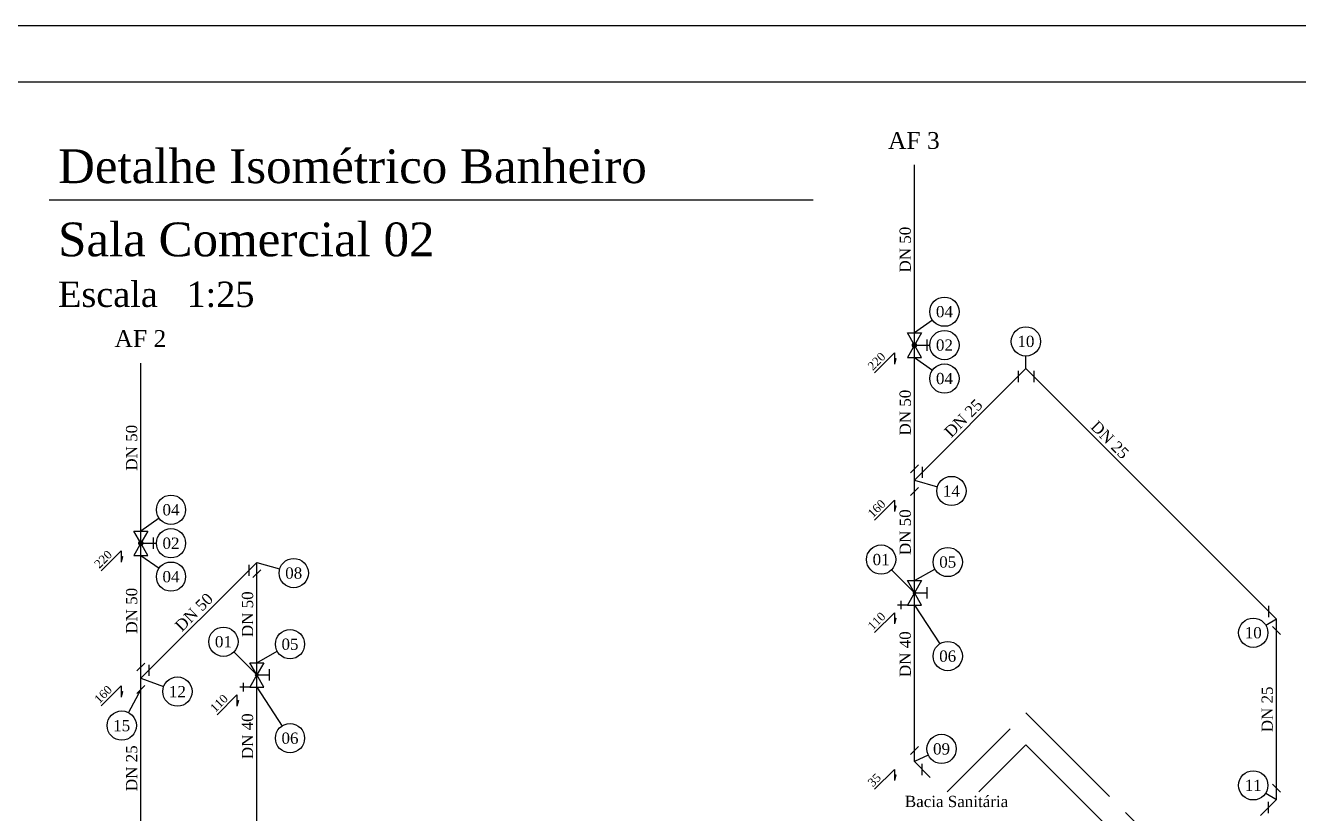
# Model space of a CAD drawing. Header units: millimetres. Extents: x 8900 to 13100, y 733 to 3683.
# Drawn here: x 9873 to 11005, y 2983 to 3683 of the extents above; entities that cross this region are included whole.
import ezdxf
from ezdxf.enums import TextEntityAlignment as Align

# ---------------------------------------------------------------- set-up
doc = ezdxf.new("R2010")
doc.units = ezdxf.units.MM
for name, color, linetype in [('001 - 0.050', 1, 'Continuous'), ('002 - 0.150', 2, 'Continuous'), ('004 - 0.350', 4, 'Continuous'), ('005 - 0.350 Color', 5, 'Continuous'), ('006 - 0.500', 6, 'Continuous'), ('014 - 1.000', 14, 'Continuous')]:
    doc.layers.add(name, color=color, linetype=linetype)
doc.styles.add('style2', font='BOOKOSBI.TTF')
doc.styles.add('style4', font='romantic.ttf')

msp = doc.modelspace()

# ---------------------------------------------------------------- hatches: boundary and pattern name
at = {"layer": '005 - 0.350 Color', "ltscale": 2.5}
h = msp.add_hatch(color=256, dxfattribs=at)
h.paths.add_polyline_path([(10662.7, 3180, 0.065783), (10662.4, 3179.8), (10663.3, 3179)])
h.paths.add_polyline_path([(10663.3, 3180.2, 0.131652), (10662.7, 3180), (10663.3, 3179)])
h.paths.add_polyline_path([(10663.9, 3180, 0.131652), (10663.3, 3180.2), (10663.3, 3179)])
h.paths.add_polyline_path([(10663.9, 3180), (10663.3, 3179), (10664.5, 3179, 0.267949)])
h.paths.add_polyline_path([(10664.5, 3179), (10663.3, 3179), (10663.9, 3177.9, 0.267949)])
h.paths.add_polyline_path([(10663.3, 3179), (10663.3, 3177.7, 0.131652), (10663.9, 3177.9)])
h.paths.add_polyline_path([(10663.3, 3179), (10662.7, 3177.9, 0.131652), (10663.3, 3177.7)])
h.paths.add_polyline_path([(10663.3, 3179), (10662.4, 3179.8, 0.492849), (10662.7, 3177.9)])
h = msp.add_hatch(color=256, dxfattribs=at)
h.paths.add_polyline_path([(10078, 3107.1, 0.065783), (10077.7, 3106.9), (10078.6, 3106)])
h.paths.add_polyline_path([(10078.6, 3107.2, 0.131652), (10078, 3107.1), (10078.6, 3106)])
h.paths.add_polyline_path([(10079.3, 3107.1, 0.131652), (10078.6, 3107.2), (10078.6, 3106)])
h.paths.add_polyline_path([(10079.3, 3107.1), (10078.6, 3106), (10079.9, 3106, 0.267949)])
h.paths.add_polyline_path([(10079.9, 3106), (10078.6, 3106), (10079.3, 3104.9, 0.267949)])
h.paths.add_polyline_path([(10078.6, 3106), (10078.6, 3104.7, 0.131652), (10079.3, 3104.9)])
h.paths.add_polyline_path([(10078.6, 3106), (10078, 3104.9, 0.131652), (10078.6, 3104.7)])
h.paths.add_polyline_path([(10078.6, 3106), (10077.7, 3106.9, 0.492849), (10078, 3104.9)])

# ---------------------------------------------------------------- linework, layer by layer
at = {"layer": '002 - 0.150'}
msp.add_line((8974.7, 3682.9), (13099.7, 3682.9), dxfattribs=at)
at = {"layer": '002 - 0.150', "ltscale": 2.5}
for p, q in [((10679.4, 3421.2), (10663.3, 3409.8)), ((10674.5, 3399), (10677, 3399)), ((10663.3, 3388.1), (10679.4, 3376.8)), ((10762.4, 3378.1), (10762.4, 3389.3)), ((10663.3, 3279), (10683.7, 3273)), ((9991.8, 3245.2), (9975.6, 3233.8)), ((9986.9, 3223), (9989.4, 3223)), ((9975.6, 3212.2), (9991.8, 3200.8)), ((10078.6, 3206), (10099, 3200.1)), ((10642.9, 3199.3), (10663.3, 3179)), ((10663.3, 3189.8), (10681.5, 3200)), ((10663.3, 3168.1), (10685.8, 3133.6)), ((10985.1, 3155.4), (10975.8, 3150)), ((10058.2, 3126.4), (10078.6, 3106)), ((10078.6, 3116.8), (10096.9, 3127)), ((9975.6, 3103), (9995.8, 3095.6)), ((9975.6, 3093), (9964.7, 3072.5)), ((10078.6, 3095.2), (10101.1, 3060.6)), ((10836.7, 2998), (10762.4, 3072.2)), ((10748.3, 3058.1), (10692.3, 3002.2)), ((10675.6, 3034.8), (10663.3, 3029)), ((10762.4, 3044), (10720.6, 3002.2)), ((10762.4, 3044), (11070, 2736.4)), ((10975.6, 3001.1), (10985.1, 2995.4)), ((10850.8, 2983.9), (11098.3, 2736.4))]:
    msp.add_line(p, q, dxfattribs=at)
for centre in [(10690, 3428.7), (10690, 3399), (10762.4, 3402.3), (10690, 3369.3), (10696.2, 3269.4), (10002.4, 3252.7), (10002.4, 3223), (10633.7, 3208.5), (10692.9, 3206.3), (10002.4, 3193.3), (10111.5, 3196.5), (10049, 3135.5), (10108.2, 3133.3), (10964.5, 3143.5), (10692.9, 3122.7), (10008.1, 3091.2), (9958.6, 3061), (10108.2, 3049.8), (10687.4, 3040.3), (10964.5, 3007.9)]:
    msp.add_circle(centre, 13, dxfattribs=at)
at = {"layer": '004 - 0.350'}
for p, q in [((10645.6, 3392.1), (10627.9, 3374.4)), ((10645.6, 3261.3), (10627.9, 3243.6)), ((9958, 3216.2), (9940.3, 3198.5)), ((10645.6, 3161.3), (10627.9, 3143.6)), ((9958, 3096.2), (9940.3, 3078.5)), ((10060.9, 3088.3), (10043.3, 3070.6)), ((10645.6, 3022.1), (10627.9, 3004.4))]:
    msp.add_line(p, q, dxfattribs=at)
at = {"layer": '004 - 0.350', "ltscale": 2.5}
for p, q in [((10645.6, 3392.1), (10645.6, 3382.1)), ((10645.6, 3387.1), (10646.9, 3387.1)), ((10646.9, 3387.1), (10645.6, 3382.1)), ((10645.6, 3261.3), (10645.6, 3251.3)), ((10645.6, 3256.3), (10646.9, 3256.3)), ((10646.9, 3256.3), (10645.6, 3251.3)), ((9958, 3216.2), (9958, 3206.2)), ((9959.3, 3211.2), (9958, 3206.2)), ((9958, 3211.2), (9959.3, 3211.2)), ((10645.6, 3161.3), (10645.6, 3151.3)), ((10646.9, 3156.3), (10645.6, 3151.3)), ((10645.6, 3156.3), (10646.9, 3156.3)), ((9958, 3096.2), (9958, 3086.2)), ((9958, 3091.2), (9959.3, 3091.2)), ((9959.3, 3091.2), (9958, 3086.2)), ((10060.9, 3088.3), (10060.9, 3078.3)), ((10060.9, 3083.3), (10062.3, 3083.3)), ((10062.3, 3083.3), (10060.9, 3078.3)), ((10645.6, 3022.1), (10645.6, 3012.1)), ((10646.9, 3017.1), (10645.6, 3012.1)), ((10645.6, 3017.1), (10646.9, 3017.1))]:
    msp.add_line(p, q, dxfattribs=at)
at = {"layer": '005 - 0.350 Color', "ltscale": 2.5}
for p, q in [((10663.3, 3399), (10663.3, 3559)), ((10663.3, 3279), (10663.3, 3399)), ((9975.6, 3223), (9975.6, 3383)), ((10762.4, 3378.1), (10663.3, 3279)), ((10755.4, 3376), (10755.4, 3366)), ((10762.4, 3378.1), (10985.1, 3155.4)), ((10769.5, 3376), (10769.5, 3366)), ((10666.8, 3292.5), (10659.7, 3285.4)), ((10670.3, 3291), (10670.3, 3281)), ((10666.8, 3272.5), (10659.7, 3265.4)), ((10663.3, 3029), (10663.3, 3279)), ((9975.6, 3103), (9975.6, 3223)), ((10078.6, 3206), (9975.6, 3103)), ((10071.6, 3203.9), (10071.6, 3193.9)), ((10078.6, 2956), (10078.6, 3206)), ((10082.2, 3199.5), (10075.1, 3192.5)), ((10978.1, 3167.4), (10978.1, 3157.4)), ((10981.6, 3148.9), (10988.7, 3141.8)), ((10985.1, 2995.4), (10985.1, 3155.4)), ((9972.1, 3109.5), (9979.2, 3116.5)), ((9982.7, 3115.1), (9982.7, 3105.1)), ((9975.6, 2943), (9975.6, 3103)), ((9972.1, 3089.5), (9979.2, 3096.5)), ((10666.8, 3042.5), (10659.7, 3035.4)), ((10663.3, 3029), (10677.4, 3014.8)), ((10670.3, 3016.9), (10670.3, 3026.9)), ((10988.7, 3001.8), (10981.6, 3008.9)), ((10985.1, 2995.4), (10971, 2981.2)), ((10978.1, 2983.3), (10978.1, 2993.3))]:
    msp.add_line(p, q, dxfattribs=at)
at = {"layer": '005 - 0.350 Color'}
for p, q in [((10663.3, 3399), (10674.5, 3399)), ((10674.5, 3394), (10674.5, 3404)), ((9986.9, 3218), (9986.9, 3228)), ((9975.6, 3223), (9986.9, 3223)), ((10657, 3189.8), (10669.5, 3189.8)), ((10663.3, 3179), (10657, 3189.8)), ((10669.5, 3189.8), (10663.3, 3179)), ((10674.5, 3174), (10674.5, 3184)), ((10651.5, 3164.4), (10651.5, 3171.9)), ((10663.3, 3179), (10657, 3168.1)), ((10669.5, 3168.1), (10663.3, 3179)), ((10663.3, 3179), (10674.5, 3179)), ((10657, 3168.1), (10648.3, 3168.1)), ((10657, 3168.1), (10669.5, 3168.1)), ((10078.6, 3106), (10072.4, 3116.8)), ((10072.4, 3116.8), (10084.9, 3116.8)), ((10084.9, 3116.8), (10078.6, 3106)), ((10078.6, 3106), (10072.4, 3095.2)), ((10078.6, 3106), (10089.9, 3106)), ((10084.9, 3095.2), (10078.6, 3106)), ((10089.9, 3101), (10089.9, 3111)), ((10072.4, 3095.2), (10063.6, 3095.2)), ((10066.9, 3091.4), (10066.9, 3098.9)), ((10072.4, 3095.2), (10084.9, 3095.2))]:
    msp.add_line(p, q, dxfattribs=at)
for points in [[(10657, 3409.8), (10669.5, 3409.8), (10663.3, 3399)], [(10657, 3388.1), (10669.5, 3388.1), (10663.3, 3399)], [(9969.4, 3233.8), (9981.9, 3233.8), (9975.6, 3223)], [(9969.4, 3212.2), (9981.9, 3212.2), (9975.6, 3223)]]:
    msp.add_lwpolyline(points, close=True, dxfattribs=at)
at = {"layer": '005 - 0.350 Color', "const_width": 2.5}
for points in [[(10663.3, 3400.2, 1), (10663.3, 3397.7, 1)], [(9975.6, 3224.3, 1), (9975.6, 3221.8, 1)]]:
    msp.add_lwpolyline(points, format="xyb", close=True, dxfattribs=at)
at = {"layer": '005 - 0.350 Color'}
for centre, start, end in [((10663.3, 3179), 90, 270), ((10663.3, 3179), 270, 90), ((10078.6, 3106), 90, 270), ((10078.6, 3106), 270, 90)]:
    msp.add_arc(centre, 1.25, start, end, dxfattribs=at)
at = {"layer": '006 - 0.500'}
msp.add_line((10573.4, 3527.9), (9894.1, 3527.9), dxfattribs=at)
at = {"layer": '014 - 1.000'}
msp.add_lwpolyline([(9024.7, 3632.9), (13049.7, 3632.9), (13049.7, 782.9), (9024.7, 782.9)], close=True, dxfattribs=at)

# ---------------------------------------------------------------- texts
at = {"layer": '001 - 0.050', "ltscale": 2.5, "style": 'style4'}
for s, height, p in [('AF 3', 15, (10662.8, 3580.8)), ('04', 10, (10690, 3428.7)), ('AF 2', 15, (9975.2, 3404.8)), ('10', 10, (10762.4, 3402.3)), ('02', 10, (10690, 3399)), ('04', 10, (10690, 3369.3)), ('14', 10, (10696.2, 3269.4)), ('04', 10, (10002.4, 3252.7)), ('02', 10, (10002.4, 3223)), ('01', 10, (10633.7, 3208.5)), ('05', 10, (10692.9, 3206.3)), ('04', 10, (10002.4, 3193.3)), ('08', 10, (10111.5, 3196.5)), ('10', 10, (10964.5, 3143.5)), ('01', 10, (10049, 3135.5)), ('05', 10, (10108.2, 3133.3)), ('06', 10, (10692.9, 3122.7)), ('12', 10, (10008.1, 3091.2)), ('15', 10, (9958.6, 3061)), ('06', 10, (10108.2, 3049.8)), ('09', 10, (10687.4, 3040.3)), ('11', 10, (10964.5, 3007.9))]:
    msp.add_text(s, height=height, dxfattribs=at).set_placement(p, align=Align.MIDDLE_CENTER)
at = {"layer": '001 - 0.050', "style": 'style2'}
for s, height, p in [('Detalhe Isométrico Banheiro', 30, (9902, 3542.9)), ('Sala Comercial 02', 30, (9902, 3477.9)), ('Escala   1:25', 22.5, (9902, 3432.9))]:
    msp.add_text(s, height=height, dxfattribs=at).set_placement(p)
at = {"layer": '001 - 0.050', "ltscale": 2.5, "style": 'style4'}
for s, rotation, p in [('DN 50', 90, (10663.1, 3483.8)), ('DN 50', 90, (10663.1, 3339)), ('DN 25', 45, (10712.5, 3328.4)), ('DN 50', 90, (9975.4, 3307.8)), ('DN 25', 315, (10831.5, 3309.3)), ('DN 50', 90, (10663.1, 3232.8)), ('DN 50', 90, (9975.4, 3163)), ('DN 50', 45, (10028.5, 3156.1)), ('DN 50', 90, (10078.4, 3159.9)), ('DN 40', 90, (10663.1, 3124.4)), ('DN 25', 90, (10984.9, 3075.4)), ('DN 40', 90, (10078.4, 3051.5)), ('DN 25', 90, (9975.4, 3023.1))]:
    msp.add_text(s, height=10, rotation=rotation, dxfattribs=at).set_placement(p, align=Align.BOTTOM_CENTER)
for s, p in [('220', (10627.9, 3374.4)), ('160', (10627.9, 3243.6)), ('220', (9940.3, 3198.5)), ('110', (10627.9, 3143.6)), ('160', (9940.3, 3078.5)), ('110', (10043.3, 3070.6)), ('35', (10627.9, 3004.4))]:
    msp.add_text(s, height=7.5, rotation=45, dxfattribs=at).set_placement(p, align=Align.BOTTOM_LEFT)
msp.add_text('Bacia Sanitária', height=10, dxfattribs=at).set_placement((10654.8, 2993.6), align=Align.MIDDLE_LEFT)

doc.saveas('drawing.dxf')
